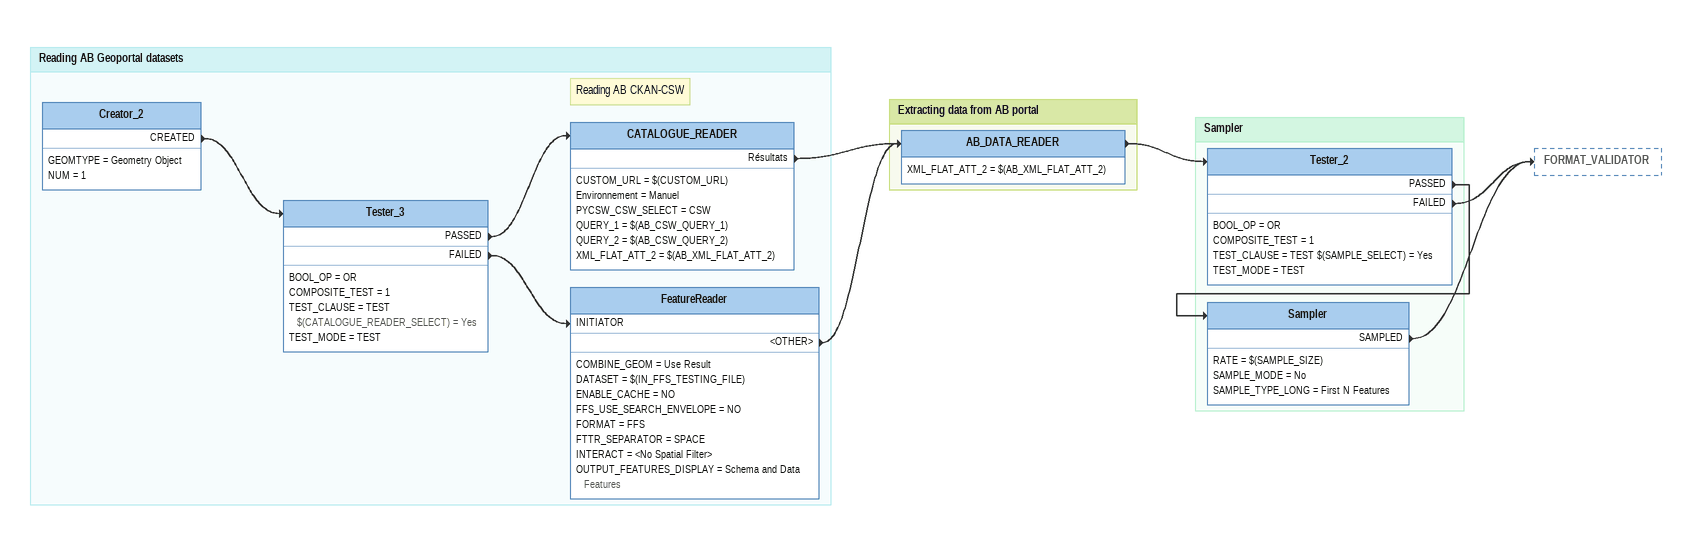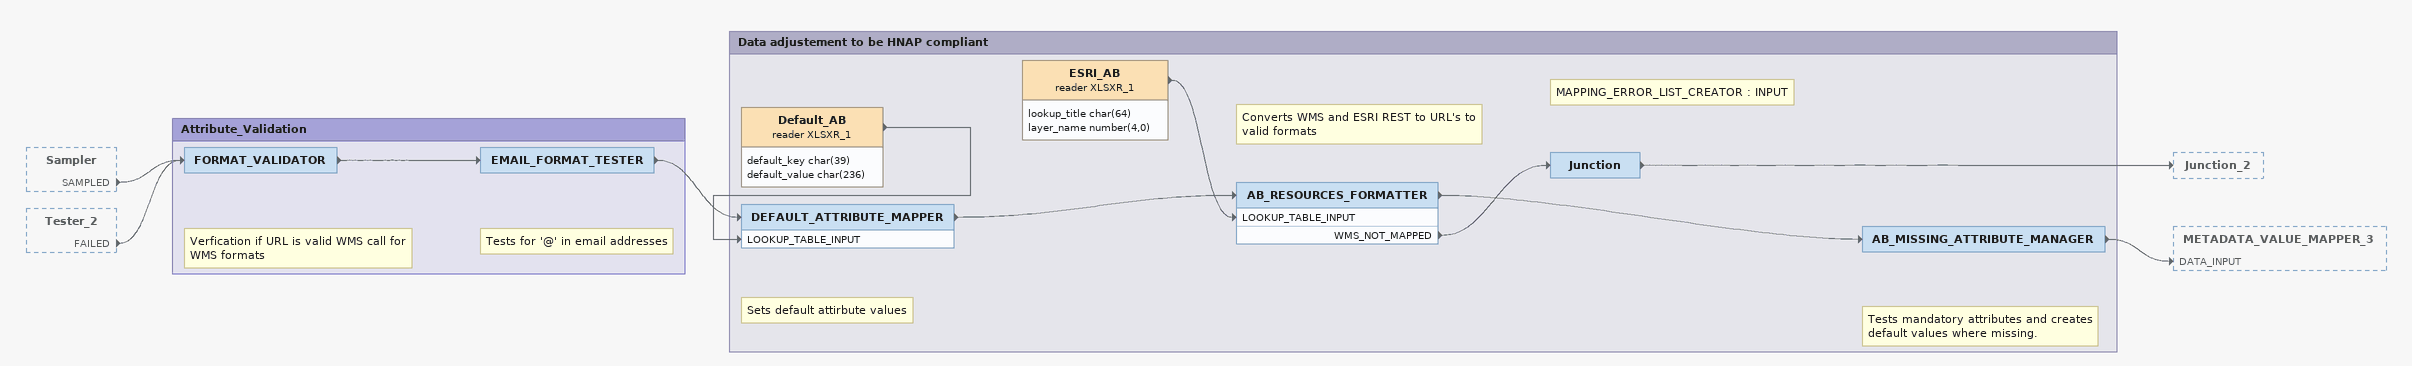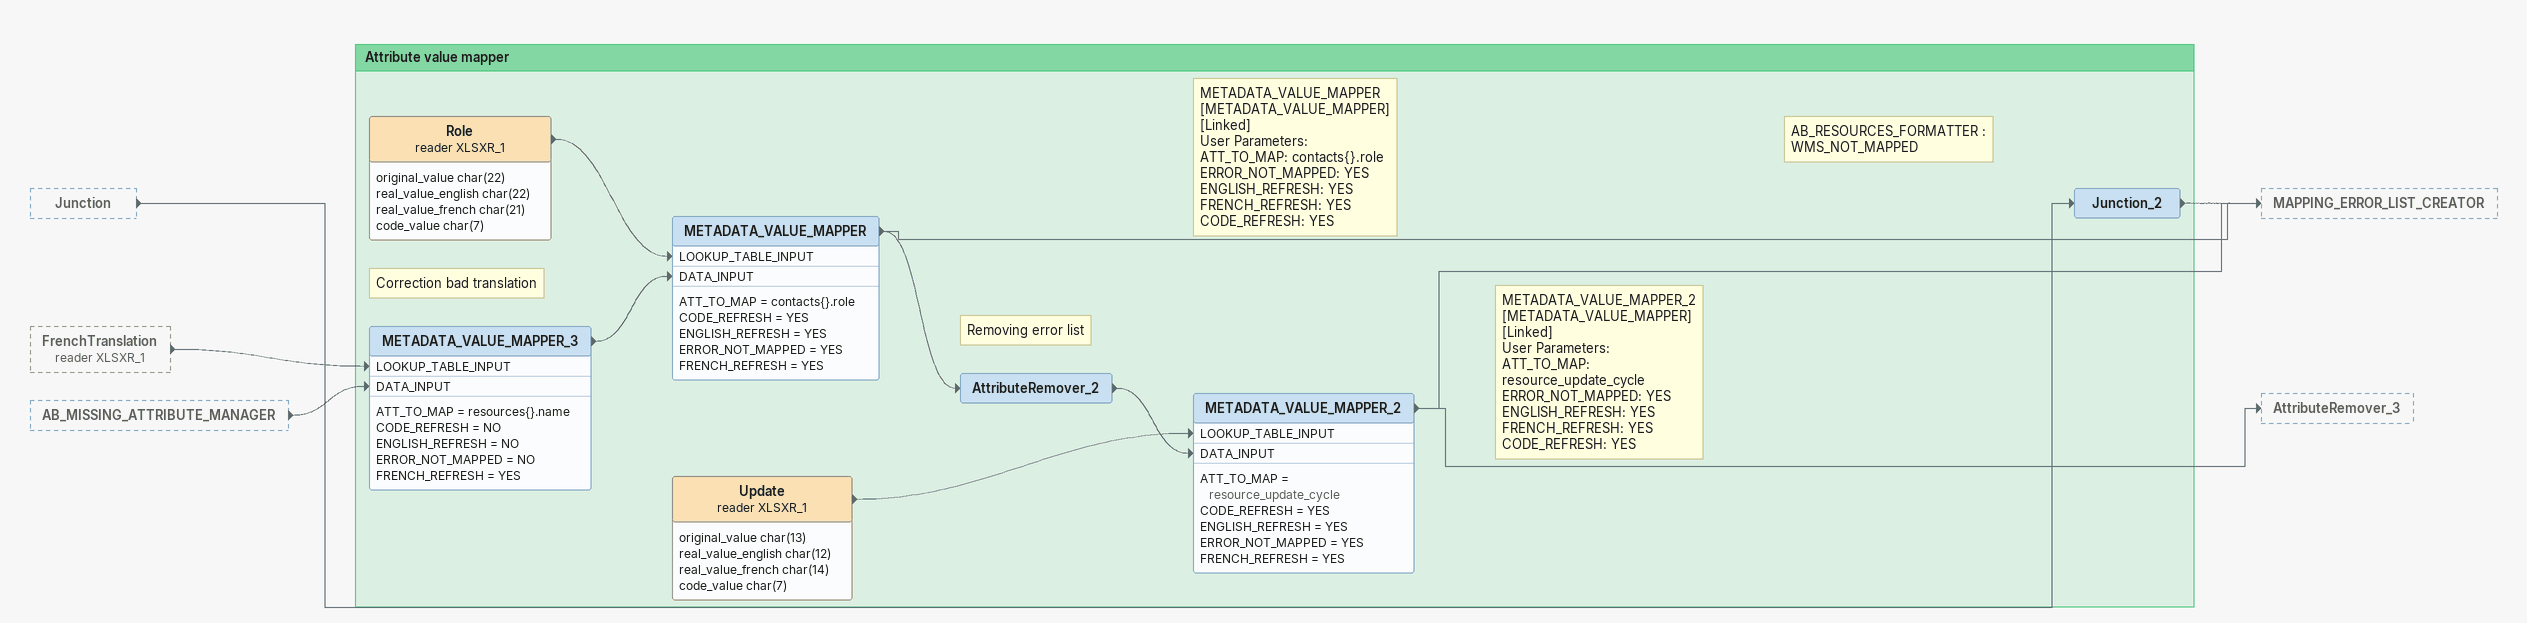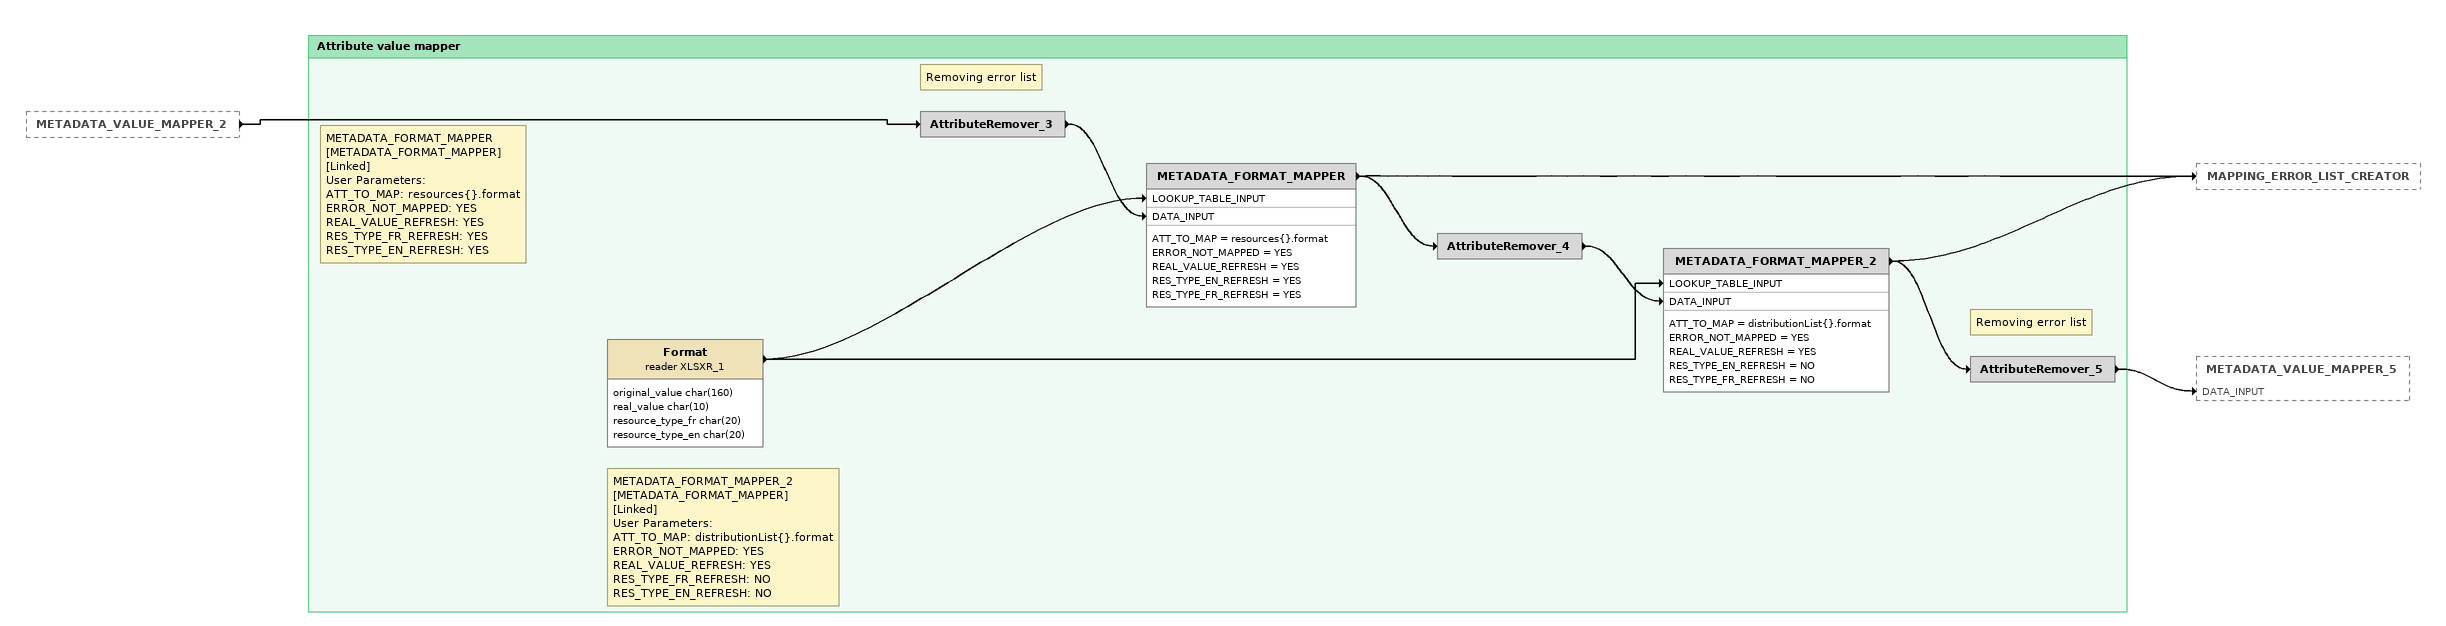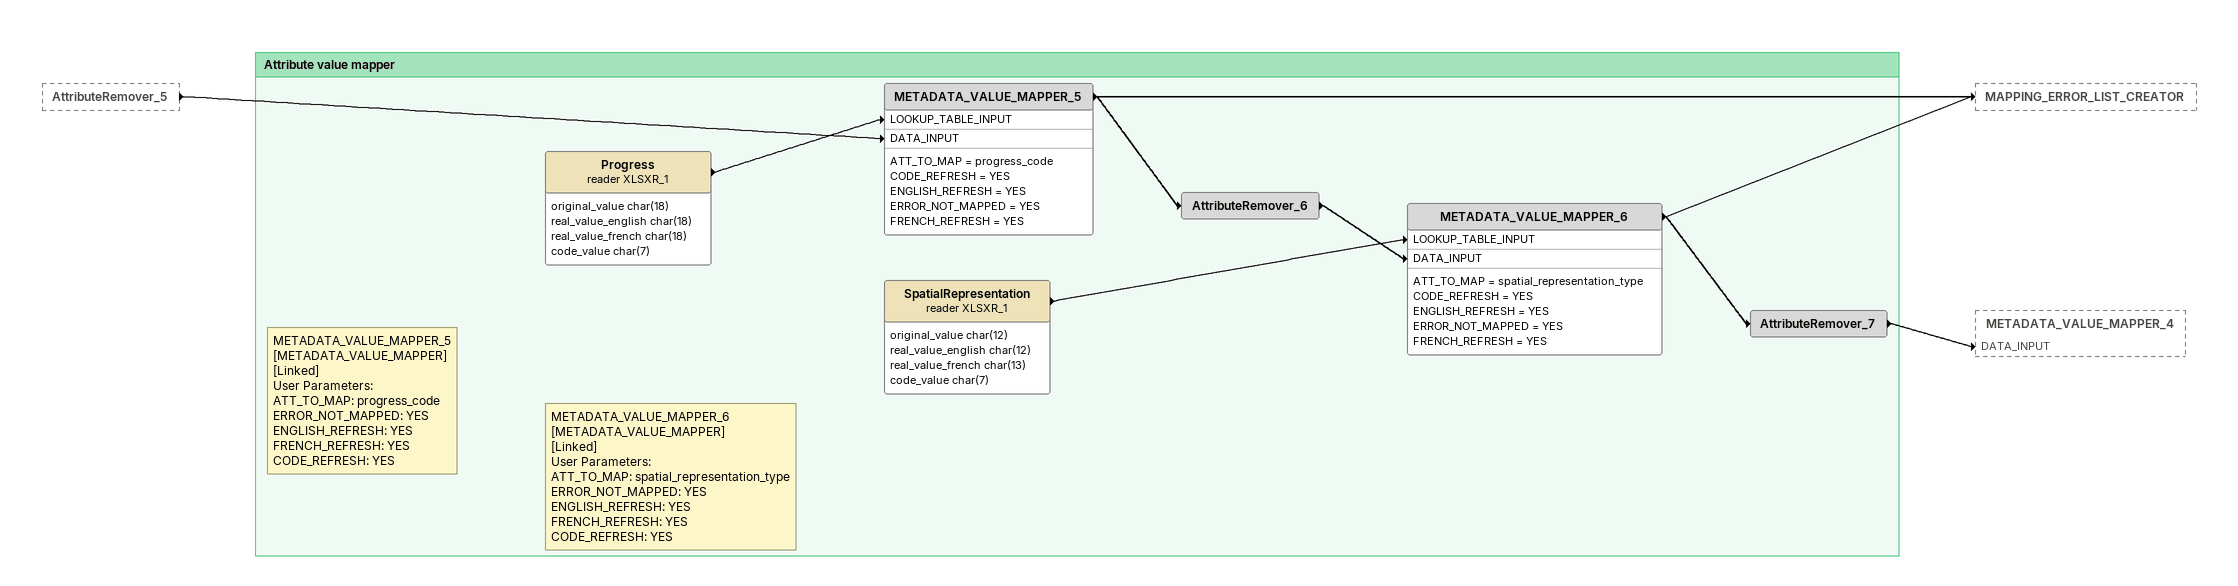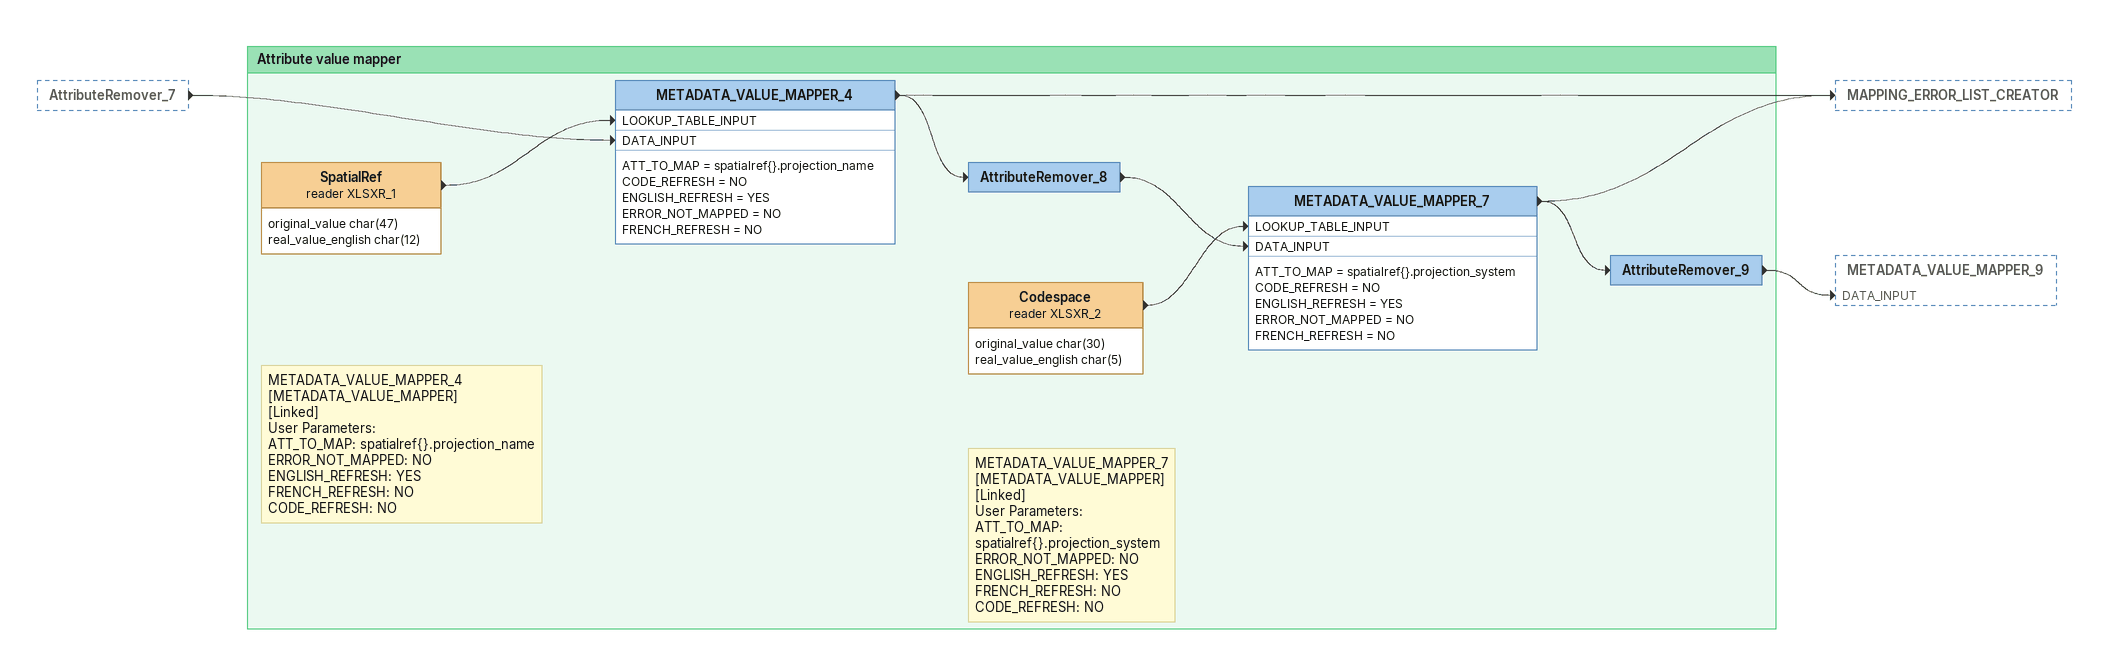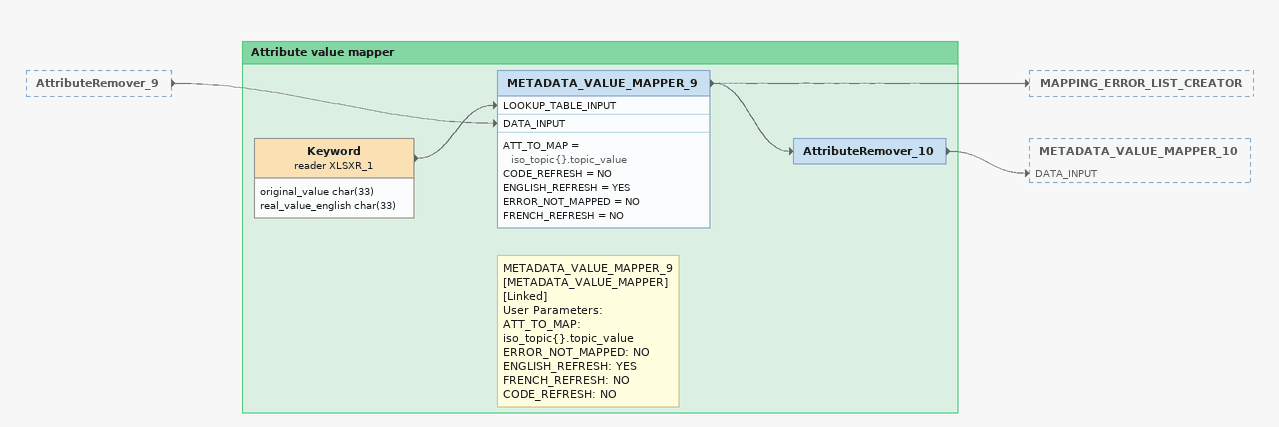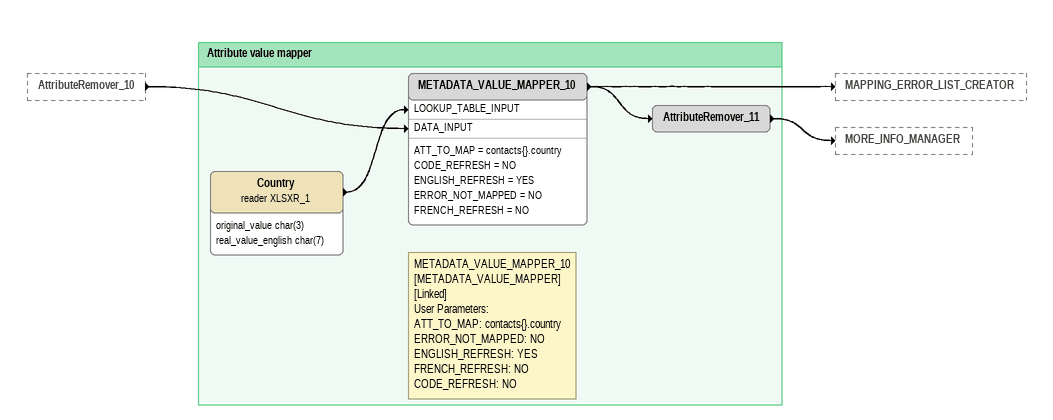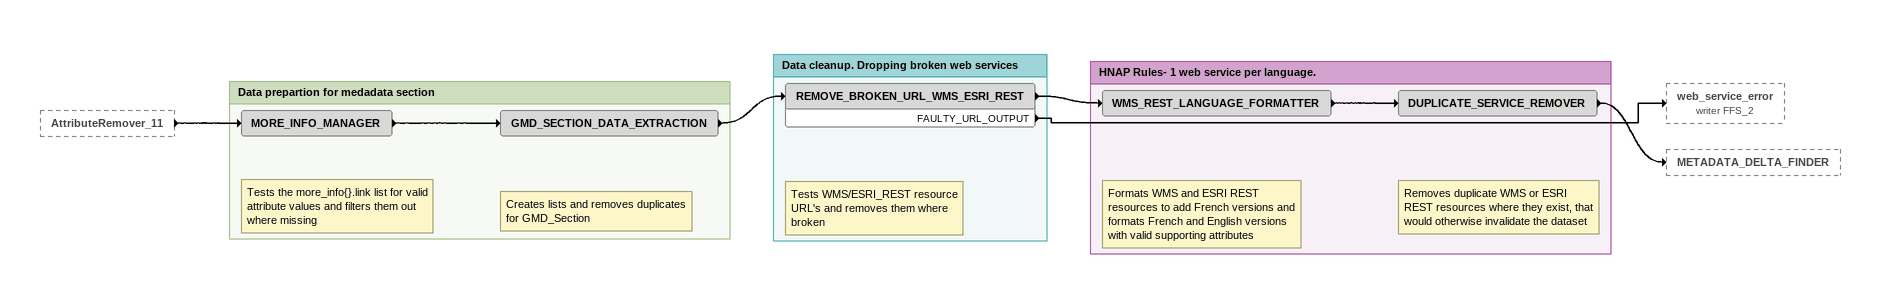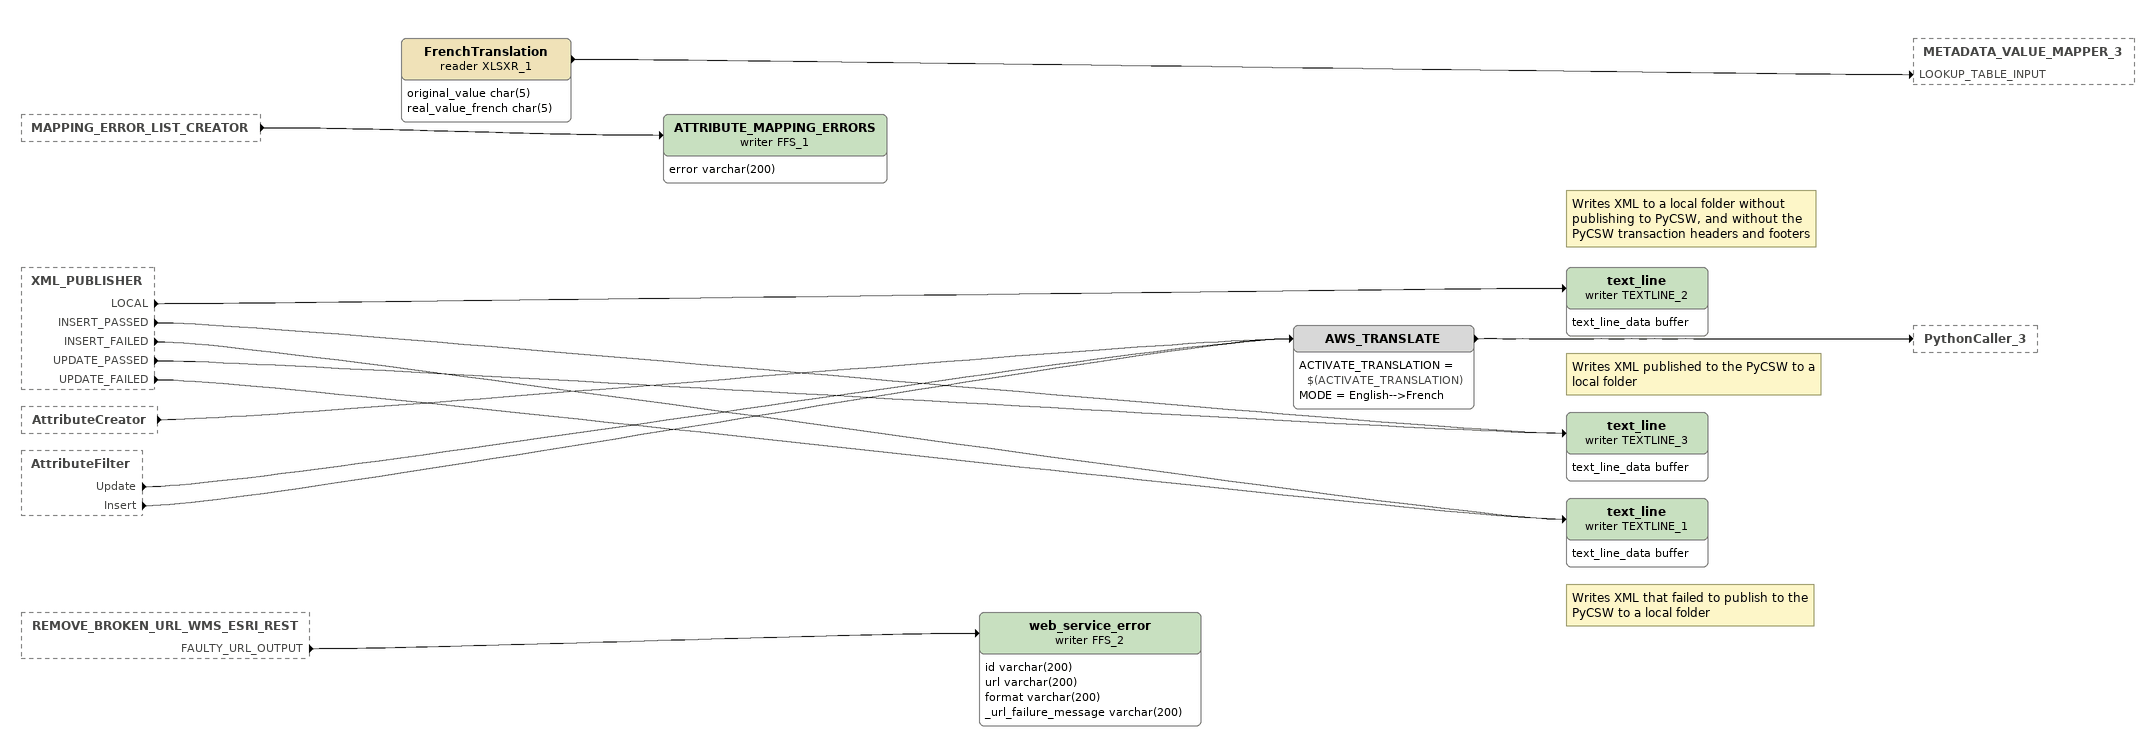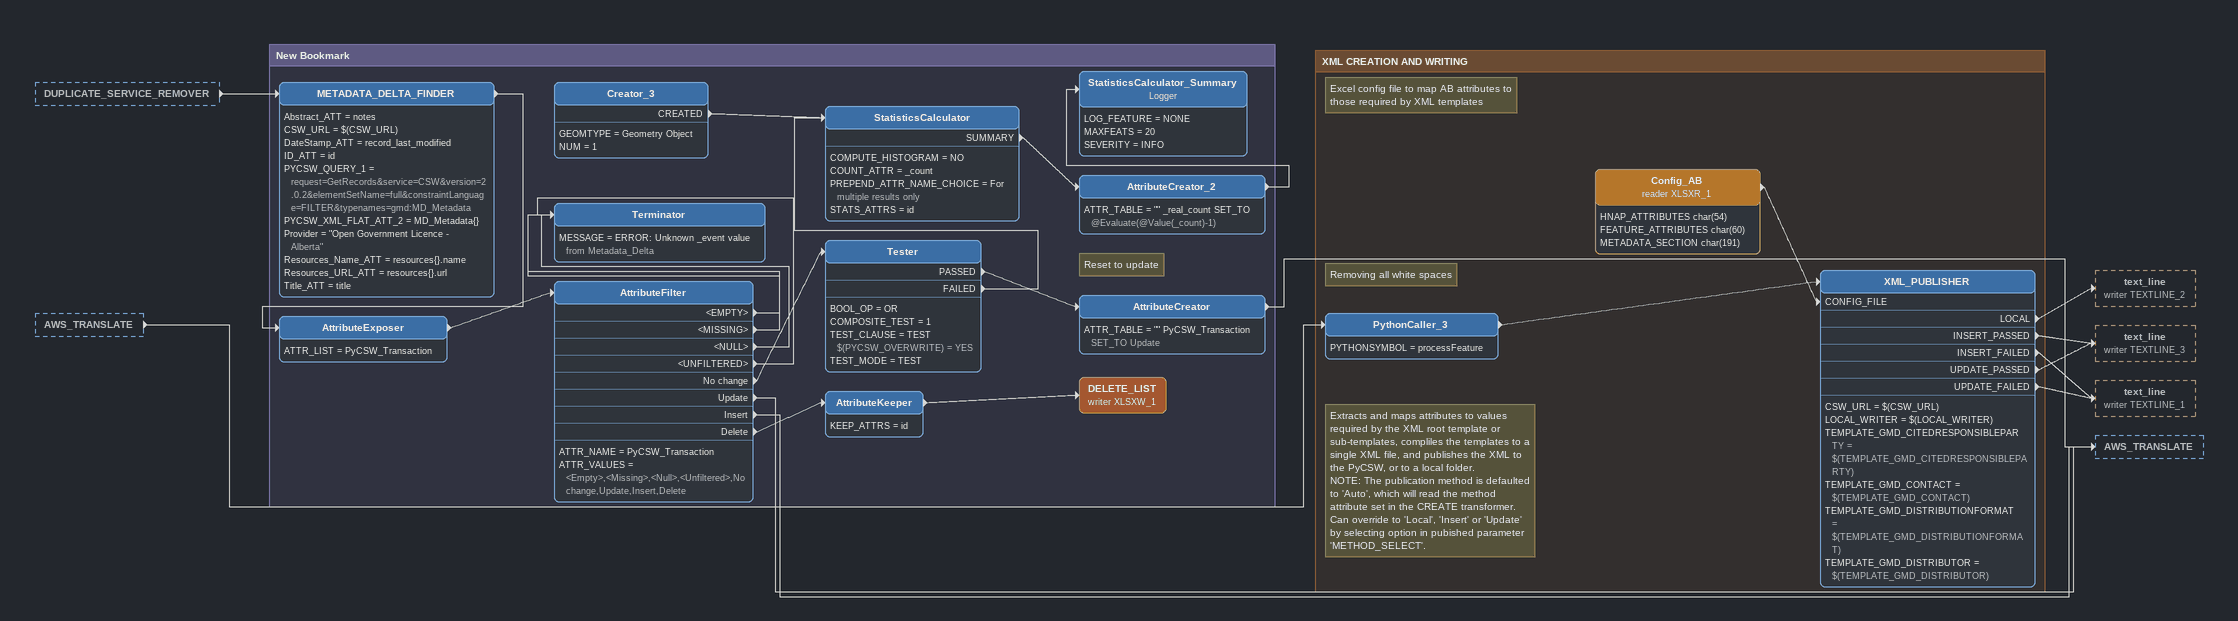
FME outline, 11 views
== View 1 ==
Bookmark: Reading AB Geoportal datasets
Creator_2
    GEOMTYPE = Geometry Object
    NUM = 1
    CREATED -> Tester_3
Tester_3
    BOOL_OP = OR
    COMPOSITE_TEST = 1
    TEST_CLAUSE = TEST $(CATALOGUE_READER_SELECT) = Yes
    TEST_MODE = TEST
    PASSED -> CATALOGUE_READER
    FAILED -> FeatureReader [INITIATOR]
Note: Reading AB CKAN-CSW
CATALOGUE_READER
    CUSTOM_URL = $(CUSTOM_URL)
    Environnement = Manuel
    PYCSW_CSW_SELECT = CSW
    QUERY_1 = $(AB_CSW_QUERY_1)
    QUERY_2 = $(AB_CSW_QUERY_2)
    XML_FLAT_ATT_2 = $(AB_XML_FLAT_ATT_2)
    Résultats -> AB_DATA_READER
FeatureReader
    COMBINE_GEOM = Use Result
    DATASET = $(IN_FFS_TESTING_FILE)
    ENABLE_CACHE = NO
    FFS_USE_SEARCH_ENVELOPE = NO
    FORMAT = FFS
    FTTR_SEPARATOR = SPACE
    INTERACT = <No Spatial Filter>
    OUTPUT_FEATURES_DISPLAY = Schema and Data Features
    <OTHER> -> AB_DATA_READER

Bookmark: Extracting data from AB portal
AB_DATA_READER
    XML_FLAT_ATT_2 = $(AB_XML_FLAT_ATT_2)
    -> Tester_2

Bookmark: Sampler
Tester_2
    BOOL_OP = OR
    COMPOSITE_TEST = 1
    TEST_CLAUSE = TEST $(SAMPLE_SELECT) = Yes
    TEST_MODE = TEST
    PASSED -> Sampler
    FAILED -> FORMAT_VALIDATOR
Sampler
    RATE = $(SAMPLE_SIZE)
    SAMPLE_MODE = No
    SAMPLE_TYPE_LONG = First N Features
    SAMPLED -> FORMAT_VALIDATOR

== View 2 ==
Sampler [outside]
    SAMPLED -> FORMAT_VALIDATOR
Tester_2 [outside]
    FAILED -> FORMAT_VALIDATOR

Bookmark: Attribute_Validation
Note: Verfication if URL is valid WMS call for WMS formats
FORMAT_VALIDATOR
    -> EMAIL_FORMAT_TESTER
Note: Tests for '@' in email addresses
EMAIL_FORMAT_TESTER
    -> DEFAULT_ATTRIBUTE_MAPPER

Bookmark: Data adjustement to be HNAP compliant
Default_AB (reader XLSXR_1)
    attributes: default_key char(39), default_value char(236)
    -> DEFAULT_ATTRIBUTE_MAPPER [LOOKUP_TABLE_INPUT]
Note: Sets default attirbute values
DEFAULT_ATTRIBUTE_MAPPER
    -> AB_RESOURCES_FORMATTER
ESRI_AB (reader XLSXR_1)
    attributes: lookup_title char(64), layer_name number(4,0)
    -> AB_RESOURCES_FORMATTER [LOOKUP_TABLE_INPUT]
Note: Converts WMS and ESRI REST to URL's to valid formats
AB_RESOURCES_FORMATTER
    WMS_NOT_MAPPED -> Junction
    -> AB_MISSING_ATTRIBUTE_MANAGER
Note: MAPPING_ERROR_LIST_CREATOR : INPUT
Junction
    -> Junction_2
Note: Tests mandatory attributes and creates default values where missing.
AB_MISSING_ATTRIBUTE_MANAGER
    -> METADATA_VALUE_MAPPER_3 [DATA_INPUT]

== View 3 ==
Junction [outside]
    -> Junction_2
FrenchTranslation (reader XLSXR_1) [outside]
    -> METADATA_VALUE_MAPPER_3 [LOOKUP_TABLE_INPUT]
AB_MISSING_ATTRIBUTE_MANAGER [outside]
    -> METADATA_VALUE_MAPPER_3 [DATA_INPUT]

Bookmark: Attribute value mapper
Note: AB_RESOURCES_FORMATTER : WMS_NOT_MAPPED
Junction_2
    -> MAPPING_ERROR_LIST_CREATOR
Note: Correction bad translation
METADATA_VALUE_MAPPER_3
    ATT_TO_MAP = resources{}.name
    CODE_REFRESH = NO
    ENGLISH_REFRESH = NO
    ERROR_NOT_MAPPED = NO
    FRENCH_REFRESH = YES
    -> METADATA_VALUE_MAPPER [DATA_INPUT]
Role (reader XLSXR_1)
    attributes: original_value char(22), real_value_english char(22), real_value_french char(21), code_value char(7)
    -> METADATA_VALUE_MAPPER [LOOKUP_TABLE_INPUT]
Note: METADATA_VALUE_MAPPER [METADATA_VALUE_MAPPER] / [Linked] / User Parameters: / ATT_TO_MAP: contacts{}.role / ERROR_NOT_MAPPED: YES / ENGLISH_REFRESH: YES / FRENCH_REFRESH: YES / CODE_REFRESH: YES
METADATA_VALUE_MAPPER
    ATT_TO_MAP = contacts{}.role
    CODE_REFRESH = YES
    ENGLISH_REFRESH = YES
    ERROR_NOT_MAPPED = YES
    FRENCH_REFRESH = YES
    -> AttributeRemover_2
    -> MAPPING_ERROR_LIST_CREATOR
Note: Removing error list
AttributeRemover_2
    -> METADATA_VALUE_MAPPER_2 [DATA_INPUT]
Update (reader XLSXR_1)
    attributes: original_value char(13), real_value_english char(12), real_value_french char(14), code_value char(7)
    -> METADATA_VALUE_MAPPER_2 [LOOKUP_TABLE_INPUT]
Note: METADATA_VALUE_MAPPER_2 [METADATA_VALUE_MAPPER] / [Linked] / User Parameters: / ATT_TO_MAP: resource_update_cycle / ERROR_NOT_MAPPED: YES / ENGLISH_REFRESH: YES / FRENCH_REFRESH: YES / CODE_REFRESH: YES
METADATA_VALUE_MAPPER_2
    ATT_TO_MAP = resource_update_cycle
    CODE_REFRESH = YES
    ENGLISH_REFRESH = YES
    ERROR_NOT_MAPPED = YES
    FRENCH_REFRESH = YES
    -> MAPPING_ERROR_LIST_CREATOR
    -> AttributeRemover_3

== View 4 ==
METADATA_VALUE_MAPPER_2 [outside]
    -> AttributeRemover_3

Bookmark: Attribute value mapper
Note: Removing error list
AttributeRemover_3
    -> METADATA_FORMAT_MAPPER [DATA_INPUT]
Format (reader XLSXR_1)
    attributes: original_value char(160), real_value char(10), resource_type_fr char(20), resource_type_en char(20)
    -> METADATA_FORMAT_MAPPER [LOOKUP_TABLE_INPUT]
    -> METADATA_FORMAT_MAPPER_2 [LOOKUP_TABLE_INPUT]
Note: METADATA_FORMAT_MAPPER [METADATA_FORMAT_MAPPER] / [Linked] / User Parameters: / ATT_TO_MAP: resources{}.format / ERROR_NOT_MAPPED: YES / REAL_VALUE_REFRESH: YES / RES_TYPE_FR_REFRESH: YES / RES_TYPE_EN_REFRESH: YES
METADATA_FORMAT_MAPPER
    ATT_TO_MAP = resources{}.format
    ERROR_NOT_MAPPED = YES
    REAL_VALUE_REFRESH = YES
    RES_TYPE_EN_REFRESH = YES
    RES_TYPE_FR_REFRESH = YES
    -> AttributeRemover_4
    -> MAPPING_ERROR_LIST_CREATOR
AttributeRemover_4
    -> METADATA_FORMAT_MAPPER_2 [DATA_INPUT]
Note: METADATA_FORMAT_MAPPER_2 [METADATA_FORMAT_MAPPER] / [Linked] / User Parameters: / ATT_TO_MAP: distributionList{}.format / ERROR_NOT_MAPPED: YES / REAL_VALUE_REFRESH: YES / RES_TYPE_FR_REFRESH: NO / RES_TYPE_EN_REFRESH: NO
METADATA_FORMAT_MAPPER_2
    ATT_TO_MAP = distributionList{}.format
    ERROR_NOT_MAPPED = YES
    REAL_VALUE_REFRESH = YES
    RES_TYPE_EN_REFRESH = NO
    RES_TYPE_FR_REFRESH = NO
    -> AttributeRemover_5
    -> MAPPING_ERROR_LIST_CREATOR
Note: Removing error list
AttributeRemover_5
    -> METADATA_VALUE_MAPPER_5 [DATA_INPUT]

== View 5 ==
AttributeRemover_5 [outside]
    -> METADATA_VALUE_MAPPER_5 [DATA_INPUT]

Bookmark: Attribute value mapper
Progress (reader XLSXR_1)
    attributes: original_value char(18), real_value_english char(18), real_value_french char(18), code_value char(7)
    -> METADATA_VALUE_MAPPER_5 [LOOKUP_TABLE_INPUT]
Note: METADATA_VALUE_MAPPER_5 [METADATA_VALUE_MAPPER] / [Linked] / User Parameters: / ATT_TO_MAP: progress_code / ERROR_NOT_MAPPED: YES / ENGLISH_REFRESH: YES / FRENCH_REFRESH: YES / CODE_REFRESH: YES
METADATA_VALUE_MAPPER_5
    ATT_TO_MAP = progress_code
    CODE_REFRESH = YES
    ENGLISH_REFRESH = YES
    ERROR_NOT_MAPPED = YES
    FRENCH_REFRESH = YES
    -> AttributeRemover_6
    -> MAPPING_ERROR_LIST_CREATOR
AttributeRemover_6
    -> METADATA_VALUE_MAPPER_6 [DATA_INPUT]
SpatialRepresentation (reader XLSXR_1)
    attributes: original_value char(12), real_value_english char(12), real_value_french char(13), code_value char(7)
    -> METADATA_VALUE_MAPPER_6 [LOOKUP_TABLE_INPUT]
Note: METADATA_VALUE_MAPPER_6 [METADATA_VALUE_MAPPER] / [Linked] / User Parameters: / ATT_TO_MAP: spatial_representation_type / ERROR_NOT_MAPPED: YES / ENGLISH_REFRESH: YES / FRENCH_REFRESH: YES / CODE_REFRESH: YES
METADATA_VALUE_MAPPER_6
    ATT_TO_MAP = spatial_representation_type
    CODE_REFRESH = YES
    ENGLISH_REFRESH = YES
    ERROR_NOT_MAPPED = YES
    FRENCH_REFRESH = YES
    -> MAPPING_ERROR_LIST_CREATOR
    -> AttributeRemover_7
AttributeRemover_7
    -> METADATA_VALUE_MAPPER_4 [DATA_INPUT]

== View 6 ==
AttributeRemover_7 [outside]
    -> METADATA_VALUE_MAPPER_4 [DATA_INPUT]

Bookmark: Attribute value mapper
SpatialRef (reader XLSXR_1)
    attributes: original_value char(47), real_value_english char(12)
    -> METADATA_VALUE_MAPPER_4 [LOOKUP_TABLE_INPUT]
Note: METADATA_VALUE_MAPPER_4 [METADATA_VALUE_MAPPER] / [Linked] / User Parameters: / ATT_TO_MAP: spatialref{}.projection_name / ERROR_NOT_MAPPED: NO / ENGLISH_REFRESH: YES / FRENCH_REFRESH: NO / CODE_REFRESH: NO
METADATA_VALUE_MAPPER_4
    ATT_TO_MAP = spatialref{}.projection_name
    CODE_REFRESH = NO
    ENGLISH_REFRESH = YES
    ERROR_NOT_MAPPED = NO
    FRENCH_REFRESH = NO
    -> MAPPING_ERROR_LIST_CREATOR
    -> AttributeRemover_8
AttributeRemover_8
    -> METADATA_VALUE_MAPPER_7 [DATA_INPUT]
Codespace (reader XLSXR_2)
    attributes: original_value char(30), real_value_english char(5)
    -> METADATA_VALUE_MAPPER_7 [LOOKUP_TABLE_INPUT]
Note: METADATA_VALUE_MAPPER_7 [METADATA_VALUE_MAPPER] / [Linked] / User Parameters: / ATT_TO_MAP: spatialref{}.projection_system / ERROR_NOT_MAPPED: NO / ENGLISH_REFRESH: YES / FRENCH_REFRESH: NO / CODE_REFRESH: NO
METADATA_VALUE_MAPPER_7
    ATT_TO_MAP = spatialref{}.projection_system
    CODE_REFRESH = NO
    ENGLISH_REFRESH = YES
    ERROR_NOT_MAPPED = NO
    FRENCH_REFRESH = NO
    -> MAPPING_ERROR_LIST_CREATOR
    -> AttributeRemover_9
AttributeRemover_9
    -> METADATA_VALUE_MAPPER_9 [DATA_INPUT]

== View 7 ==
AttributeRemover_9 [outside]
    -> METADATA_VALUE_MAPPER_9 [DATA_INPUT]

Bookmark: Attribute value mapper
Keyword (reader XLSXR_1)
    attributes: original_value char(33), real_value_english char(33)
    -> METADATA_VALUE_MAPPER_9 [LOOKUP_TABLE_INPUT]
Note: METADATA_VALUE_MAPPER_9 [METADATA_VALUE_MAPPER] / [Linked] / User Parameters: / ATT_TO_MAP: iso_topic{}.topic_value / ERROR_NOT_MAPPED: NO / ENGLISH_REFRESH: YES / FRENCH_REFRESH: NO / CODE_REFRESH: NO
METADATA_VALUE_MAPPER_9
    ATT_TO_MAP = iso_topic{}.topic_value
    CODE_REFRESH = NO
    ENGLISH_REFRESH = YES
    ERROR_NOT_MAPPED = NO
    FRENCH_REFRESH = NO
    -> AttributeRemover_10
    -> MAPPING_ERROR_LIST_CREATOR
AttributeRemover_10
    -> METADATA_VALUE_MAPPER_10 [DATA_INPUT]

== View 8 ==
AttributeRemover_10 [outside]
    -> METADATA_VALUE_MAPPER_10 [DATA_INPUT]

Bookmark: Attribute value mapper
Country (reader XLSXR_1)
    attributes: original_value char(3), real_value_english char(7)
    -> METADATA_VALUE_MAPPER_10 [LOOKUP_TABLE_INPUT]
Note: METADATA_VALUE_MAPPER_10 [METADATA_VALUE_MAPPER] / [Linked] / User Parameters: / ATT_TO_MAP: contacts{}.country / ERROR_NOT_MAPPED: NO / ENGLISH_REFRESH: YES / FRENCH_REFRESH: NO / CODE_REFRESH: NO
METADATA_VALUE_MAPPER_10
    ATT_TO_MAP = contacts{}.country
    CODE_REFRESH = NO
    ENGLISH_REFRESH = YES
    ERROR_NOT_MAPPED = NO
    FRENCH_REFRESH = NO
    -> AttributeRemover_11
    -> MAPPING_ERROR_LIST_CREATOR
AttributeRemover_11
    -> MORE_INFO_MANAGER

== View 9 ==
AttributeRemover_11 [outside]
    -> MORE_INFO_MANAGER

Bookmark: Data prepartion for medadata section
Note: Tests the more_info{}.link list for valid attribute values and filters them out where missing
MORE_INFO_MANAGER
    -> GMD_SECTION_DATA_EXTRACTION
Note: Creates lists and removes duplicates for GMD_Section
GMD_SECTION_DATA_EXTRACTION
    -> REMOVE_BROKEN_URL_WMS_ESRI_REST

Bookmark: Data cleanup. Dropping broken web services
Note: Tests WMS/ESRI_REST resource URL's and removes them where broken
REMOVE_BROKEN_URL_WMS_ESRI_REST
    -> WMS_REST_LANGUAGE_FORMATTER
    FAULTY_URL_OUTPUT -> web_service_error (writer FFS_2)

Bookmark: HNAP Rules- 1 web service per language.
Note: Formats WMS and ESRI REST resources to add French versions and formats French and English versions with valid supporting attributes
WMS_REST_LANGUAGE_FORMATTER
    -> DUPLICATE_SERVICE_REMOVER
Note: Removes duplicate WMS or ESRI REST resources where they exist, that would otherwise invalidate the dataset
DUPLICATE_SERVICE_REMOVER
    -> METADATA_DELTA_FINDER

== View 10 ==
MAPPING_ERROR_LIST_CREATOR [outside]
    -> ATTRIBUTE_MAPPING_ERRORS (writer FFS_1)
XML_PUBLISHER [outside]
    LOCAL -> text_line (writer TEXTLINE_2)
    INSERT_PASSED -> text_line (writer TEXTLINE_3)
    INSERT_FAILED -> text_line (writer TEXTLINE_1)
    UPDATE_PASSED -> text_line (writer TEXTLINE_3)
    UPDATE_FAILED -> text_line (writer TEXTLINE_1)
AttributeCreator [outside]
    -> AWS_TRANSLATE
AttributeFilter [outside]
    Update -> AWS_TRANSLATE
    Insert -> AWS_TRANSLATE
REMOVE_BROKEN_URL_WMS_ESRI_REST [outside]
    FAULTY_URL_OUTPUT -> web_service_error (writer FFS_2)
FrenchTranslation (reader XLSXR_1)
    attributes: original_value char(5), real_value_french char(5)
    -> METADATA_VALUE_MAPPER_3 [LOOKUP_TABLE_INPUT]
AWS_TRANSLATE
    ACTIVATE_TRANSLATION = $(ACTIVATE_TRANSLATION)
    MODE = English-->French
    -> PythonCaller_3
web_service_error (writer FFS_2)
    attributes: id varchar(200), url varchar(200), format varchar(200), _url_failure_message varchar(200)
ATTRIBUTE_MAPPING_ERRORS (writer FFS_1)
    attributes: error varchar(200)
Note: Writes XML to a local folder without publishing to PyCSW, and without the PyCSW transaction headers and footers
text_line (writer TEXTLINE_2)
    attributes: text_line_data buffer
Note: Writes XML published to the PyCSW to a local folder
text_line (writer TEXTLINE_3)
    attributes: text_line_data buffer
Note: Writes XML that failed to publish to the PyCSW to a local folder
text_line (writer TEXTLINE_1)
    attributes: text_line_data buffer

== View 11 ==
DUPLICATE_SERVICE_REMOVER [outside]
    -> METADATA_DELTA_FINDER
AWS_TRANSLATE [outside]
    -> PythonCaller_3

Bookmark: New Bookmark
METADATA_DELTA_FINDER
    Abstract_ATT = notes
    CSW_URL = $(CSW_URL)
    DateStamp_ATT = record_last_modified
    ID_ATT = id
    PYCSW_QUERY_1 = request=GetRecords&service=CSW&version=2.0.2&elementSetName=full&constraintLanguage=FILTER&typenames=gmd:MD_Metadata
    PYCSW_XML_FLAT_ATT_2 = MD_Metadata{}
    Provider = "Open Government Licence - Alberta"
    Resources_Name_ATT = resources{}.name
    Resources_URL_ATT = resources{}.url
    Title_ATT = title
    -> AttributeExposer
AttributeExposer
    ATTR_LIST = PyCSW_Transaction
    -> AttributeFilter
AttributeFilter
    ATTR_NAME = PyCSW_Transaction
    ATTR_VALUES = <Empty>,<Missing>,<Null>,<Unfiltered>,No change,Update,Insert,Delete
    <EMPTY> -> Terminator
    <MISSING> -> Terminator
    <NULL> -> Terminator
    <UNFILTERED> -> Terminator
    No change -> Tester
    Update -> AWS_TRANSLATE
    Insert -> AWS_TRANSLATE
    Delete -> AttributeKeeper
Terminator
    MESSAGE = ERROR: Unknown _event value from Metadata_Delta
Tester
    BOOL_OP = OR
    COMPOSITE_TEST = 1
    TEST_CLAUSE = TEST $(PYCSW_OVERWRITE) = YES
    TEST_MODE = TEST
    PASSED -> AttributeCreator
    FAILED -> StatisticsCalculator
Note: Reset to update
AttributeCreator
    ATTR_TABLE = "" PyCSW_Transaction SET_TO Update
    -> AWS_TRANSLATE
AttributeKeeper
    KEEP_ATTRS = id
    -> DELETE_LIST (writer XLSXW_1)
DELETE_LIST (writer XLSXW_1)
Creator_3
    GEOMTYPE = Geometry Object
    NUM = 1
    CREATED -> StatisticsCalculator
StatisticsCalculator
    COMPUTE_HISTOGRAM = NO
    COUNT_ATTR = _count
    PREPEND_ATTR_NAME_CHOICE = For multiple results only
    STATS_ATTRS = id
    SUMMARY -> AttributeCreator_2
AttributeCreator_2
    ATTR_TABLE = "" _real_count SET_TO @Evaluate(@Value(_count)-1)
    -> StatisticsCalculator_Summary
StatisticsCalculator_Summary: Logger
    LOG_FEATURE = NONE
    MAXFEATS = 20
    SEVERITY = INFO

Bookmark: XML CREATION AND WRITING
Note: Removing all white spaces
Note: Extracts and maps attributes to values required by the XML root template or sub-templates, compliles the templates to a single XML file, and publishes the XML to the PyCSW, or to a local folder. / NOTE: The publication method is defaulted to 'Auto', which will read the method attribute set in the CREATE transformer. Can override to 'Local', 'Insert' or 'Update' by selecting option in pubished parameter 'METHOD_SELECT'.
PythonCaller_3
    PYTHONSYMBOL = processFeature
    -> XML_PUBLISHER
Note: Excel config file to map AB attributes to those required by XML templates
Config_AB (reader XLSXR_1)
    attributes: HNAP_ATTRIBUTES char(54), FEATURE_ATTRIBUTES char(60), METADATA_SECTION char(191)
    -> XML_PUBLISHER [CONFIG_FILE]
XML_PUBLISHER
    CSW_URL = $(CSW_URL)
    LOCAL_WRITER = $(LOCAL_WRITER)
    TEMPLATE_GMD_CITEDRESPONSIBLEPARTY = $(TEMPLATE_GMD_CITEDRESPONSIBLEPARTY)
    TEMPLATE_GMD_CONTACT = $(TEMPLATE_GMD_CONTACT)
    TEMPLATE_GMD_DISTRIBUTIONFORMAT = $(TEMPLATE_GMD_DISTRIBUTIONFORMAT)
    TEMPLATE_GMD_DISTRIBUTOR = $(TEMPLATE_GMD_DISTRIBUTOR)
    LOCAL -> text_line (writer TEXTLINE_2)
    INSERT_PASSED -> text_line (writer TEXTLINE_3)
    INSERT_FAILED -> text_line (writer TEXTLINE_1)
    UPDATE_PASSED -> text_line (writer TEXTLINE_3)
    UPDATE_FAILED -> text_line (writer TEXTLINE_1)
